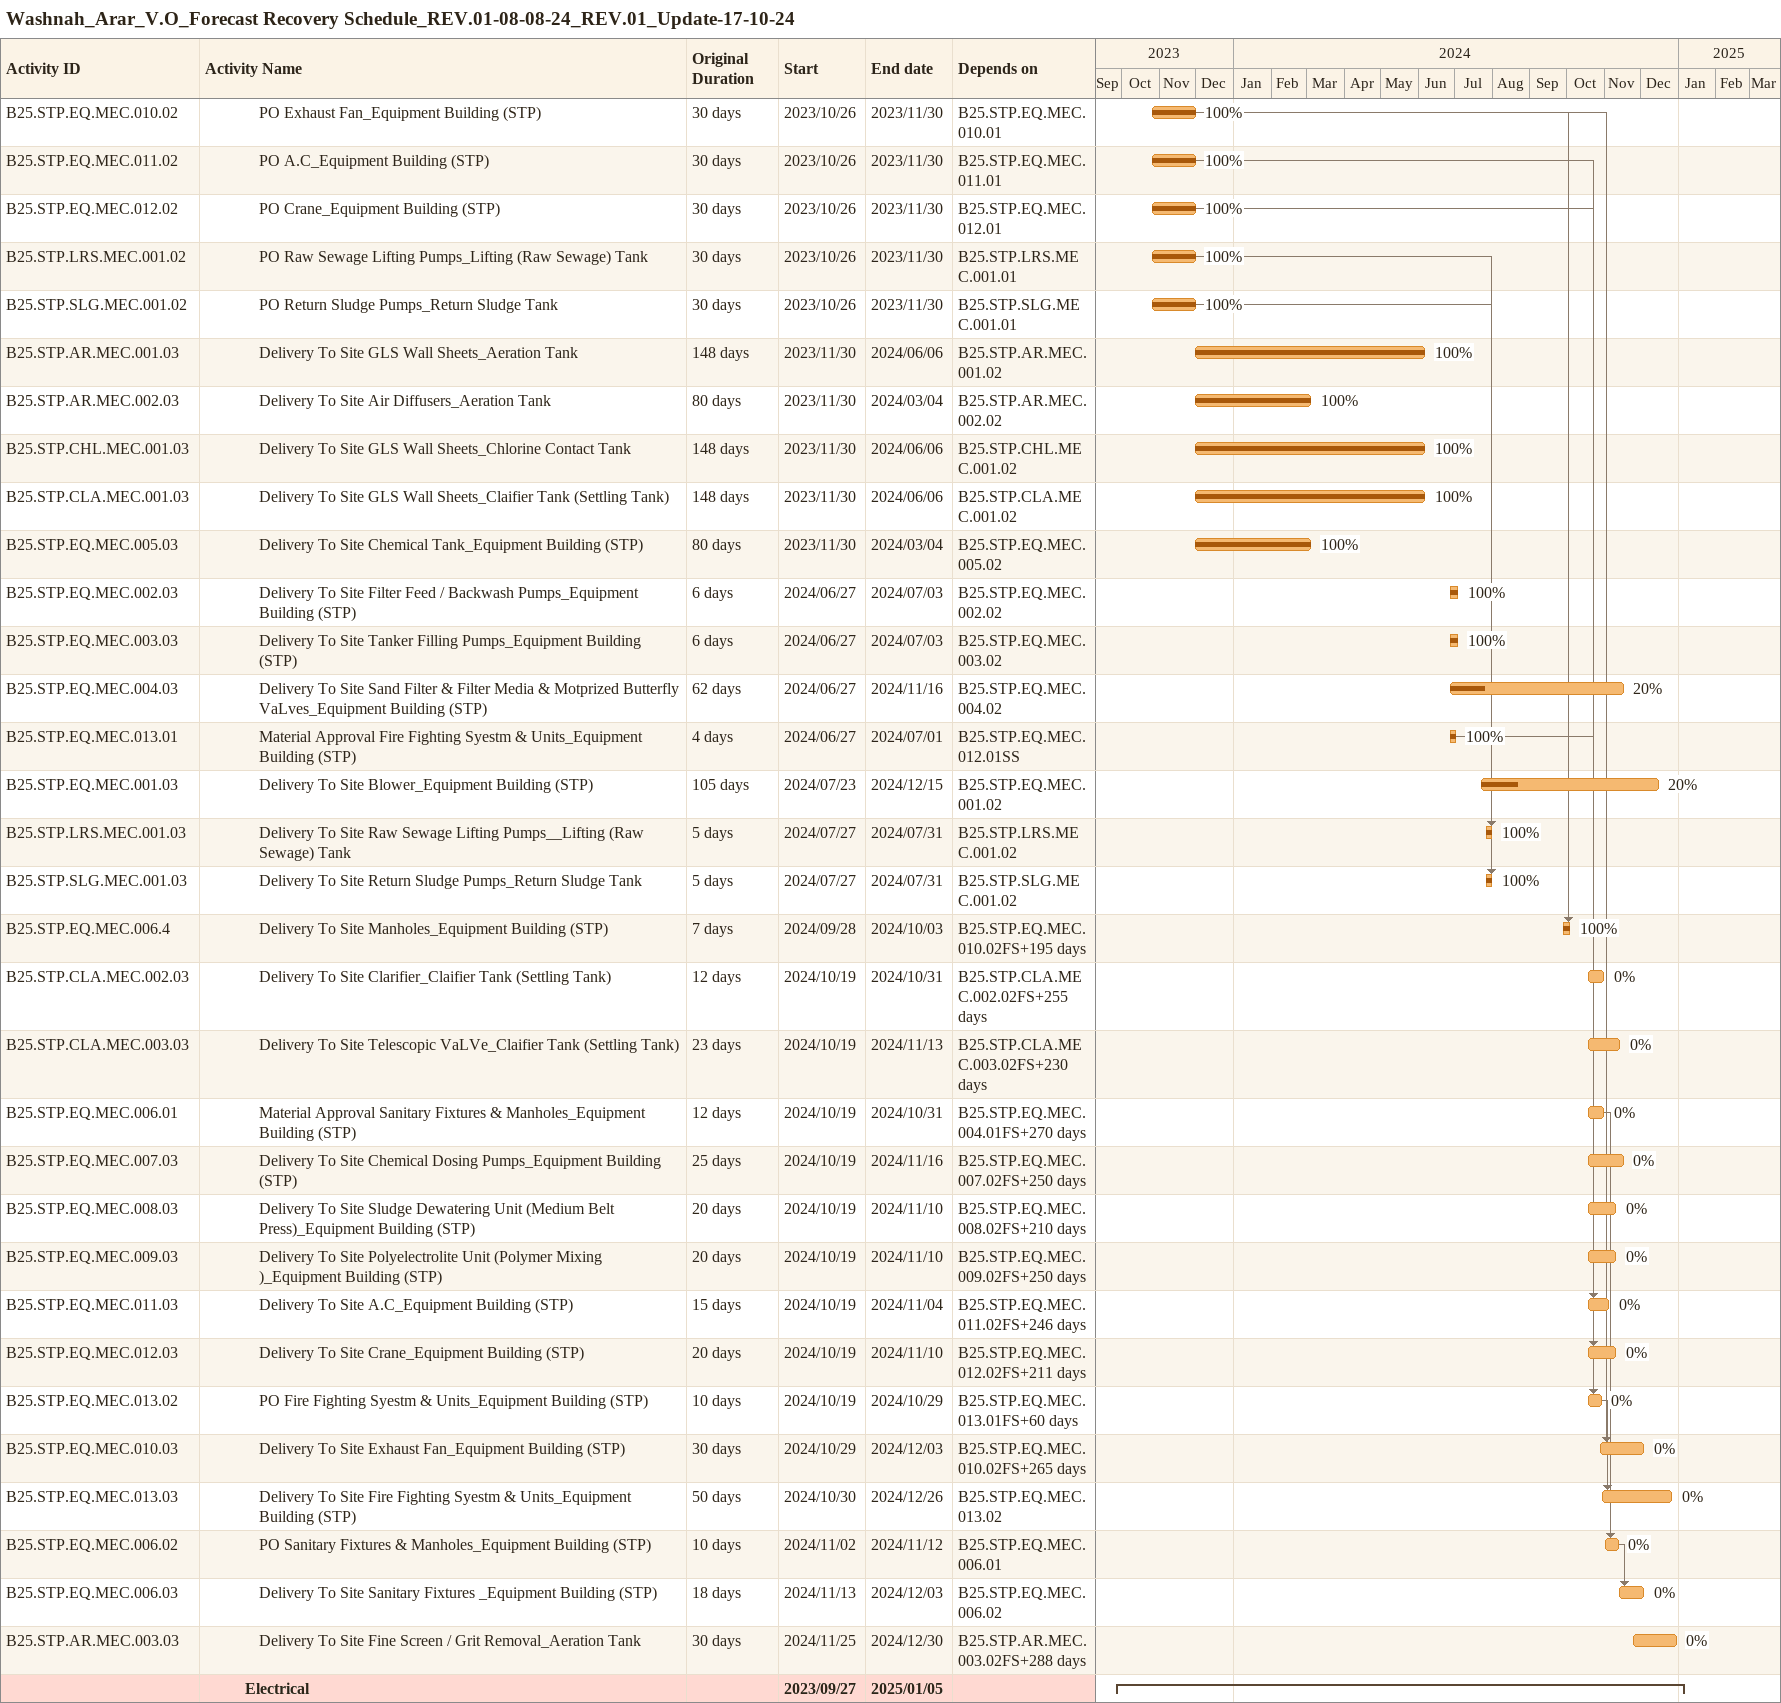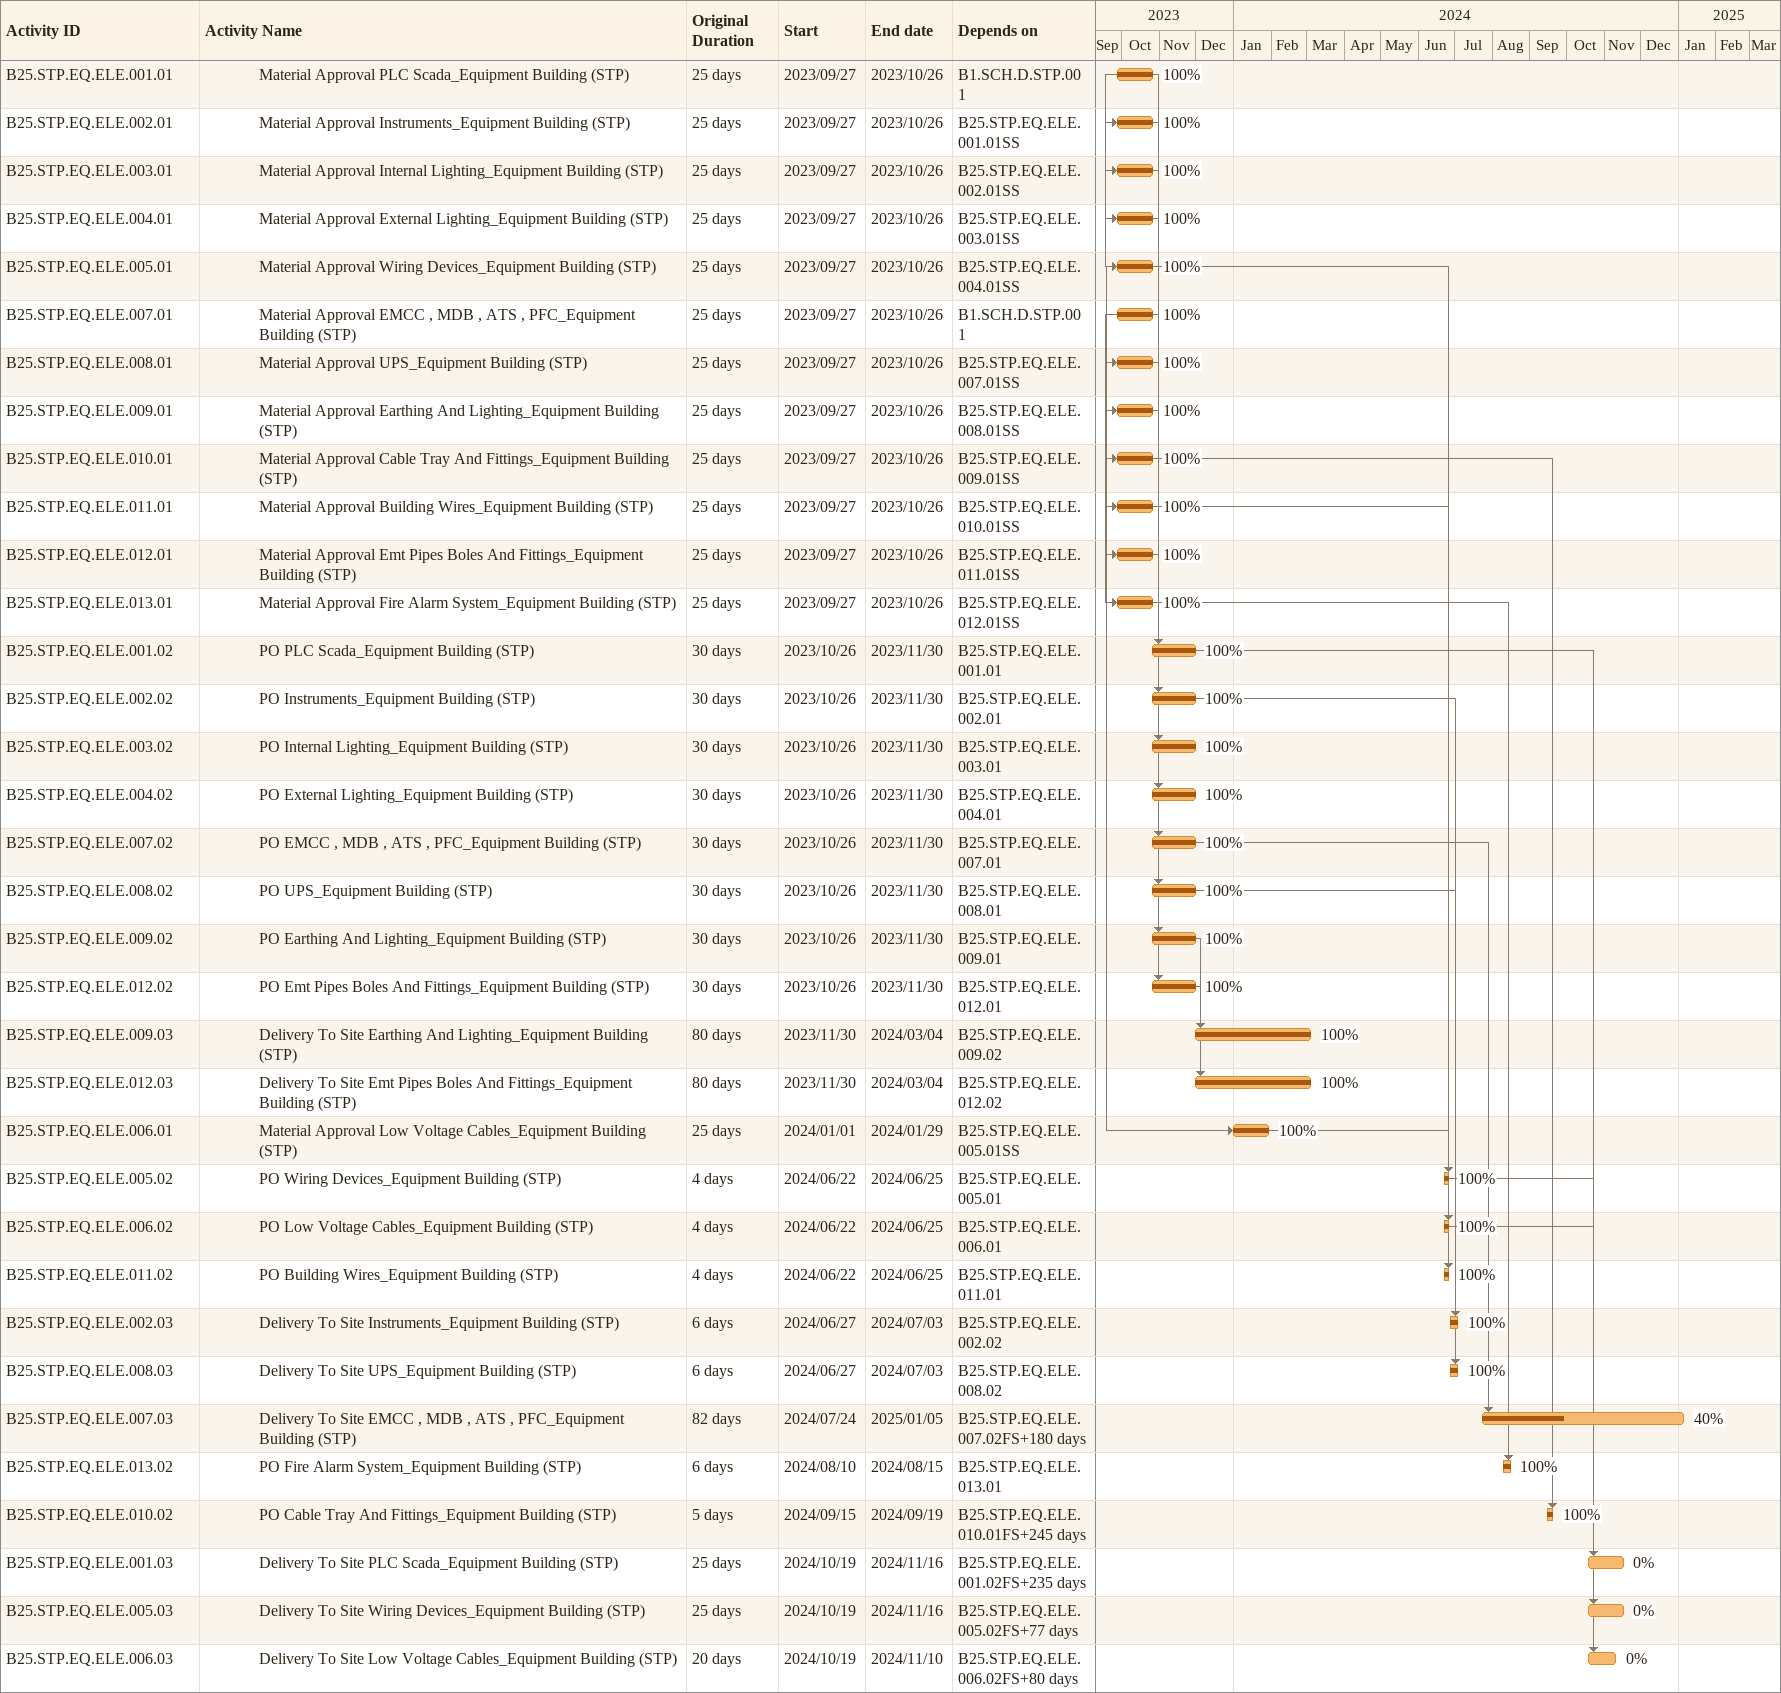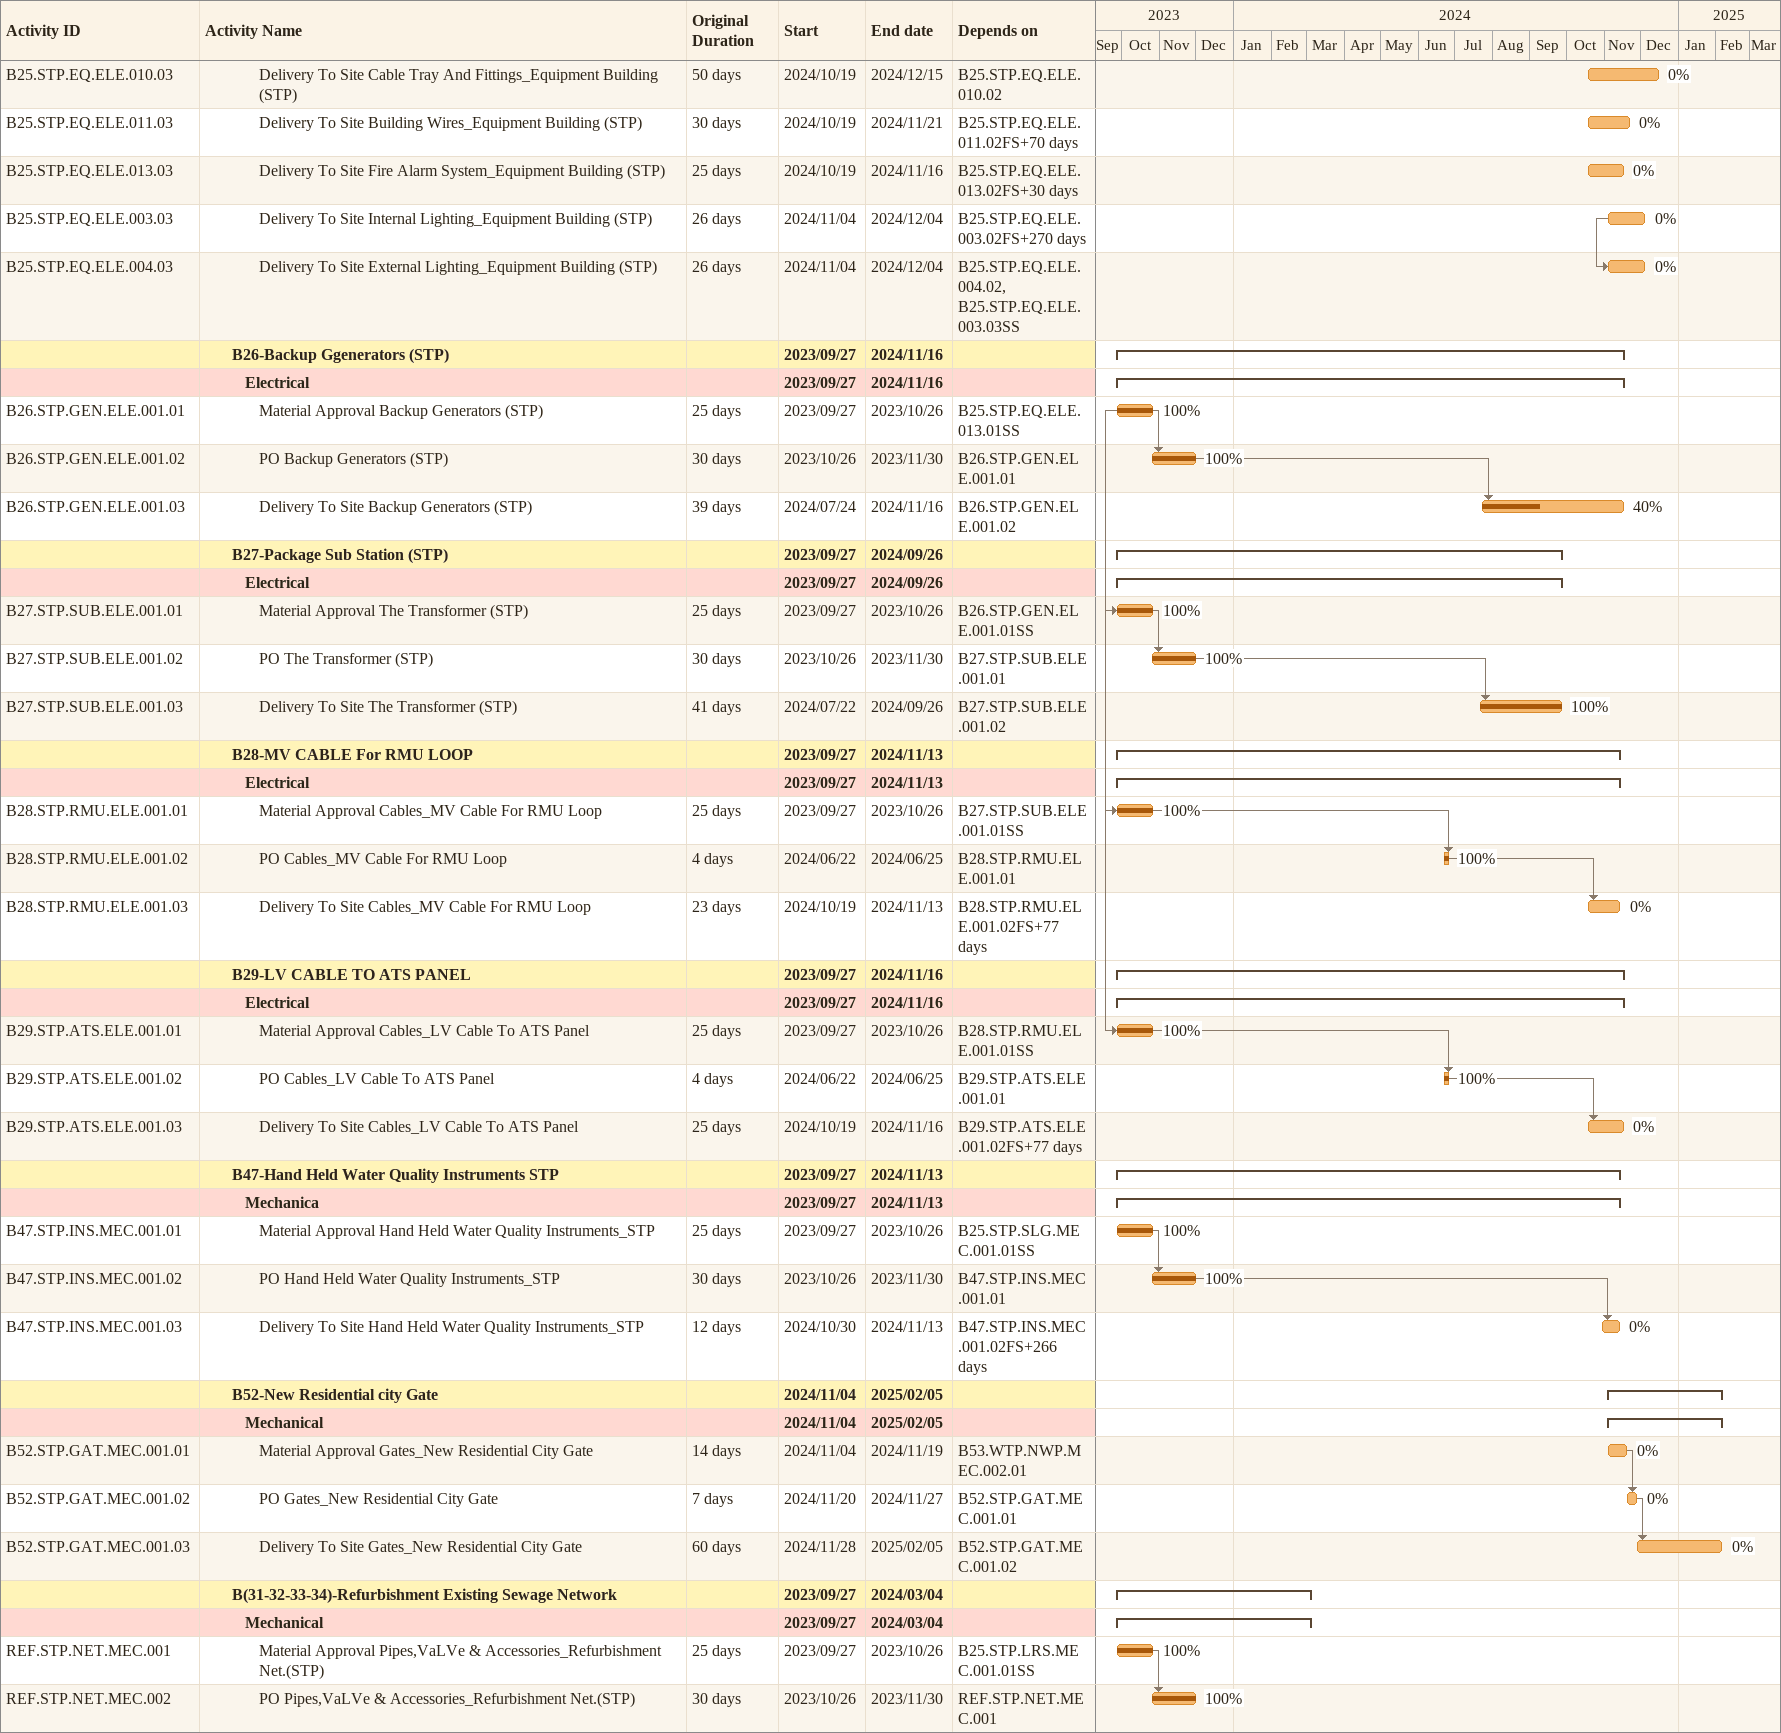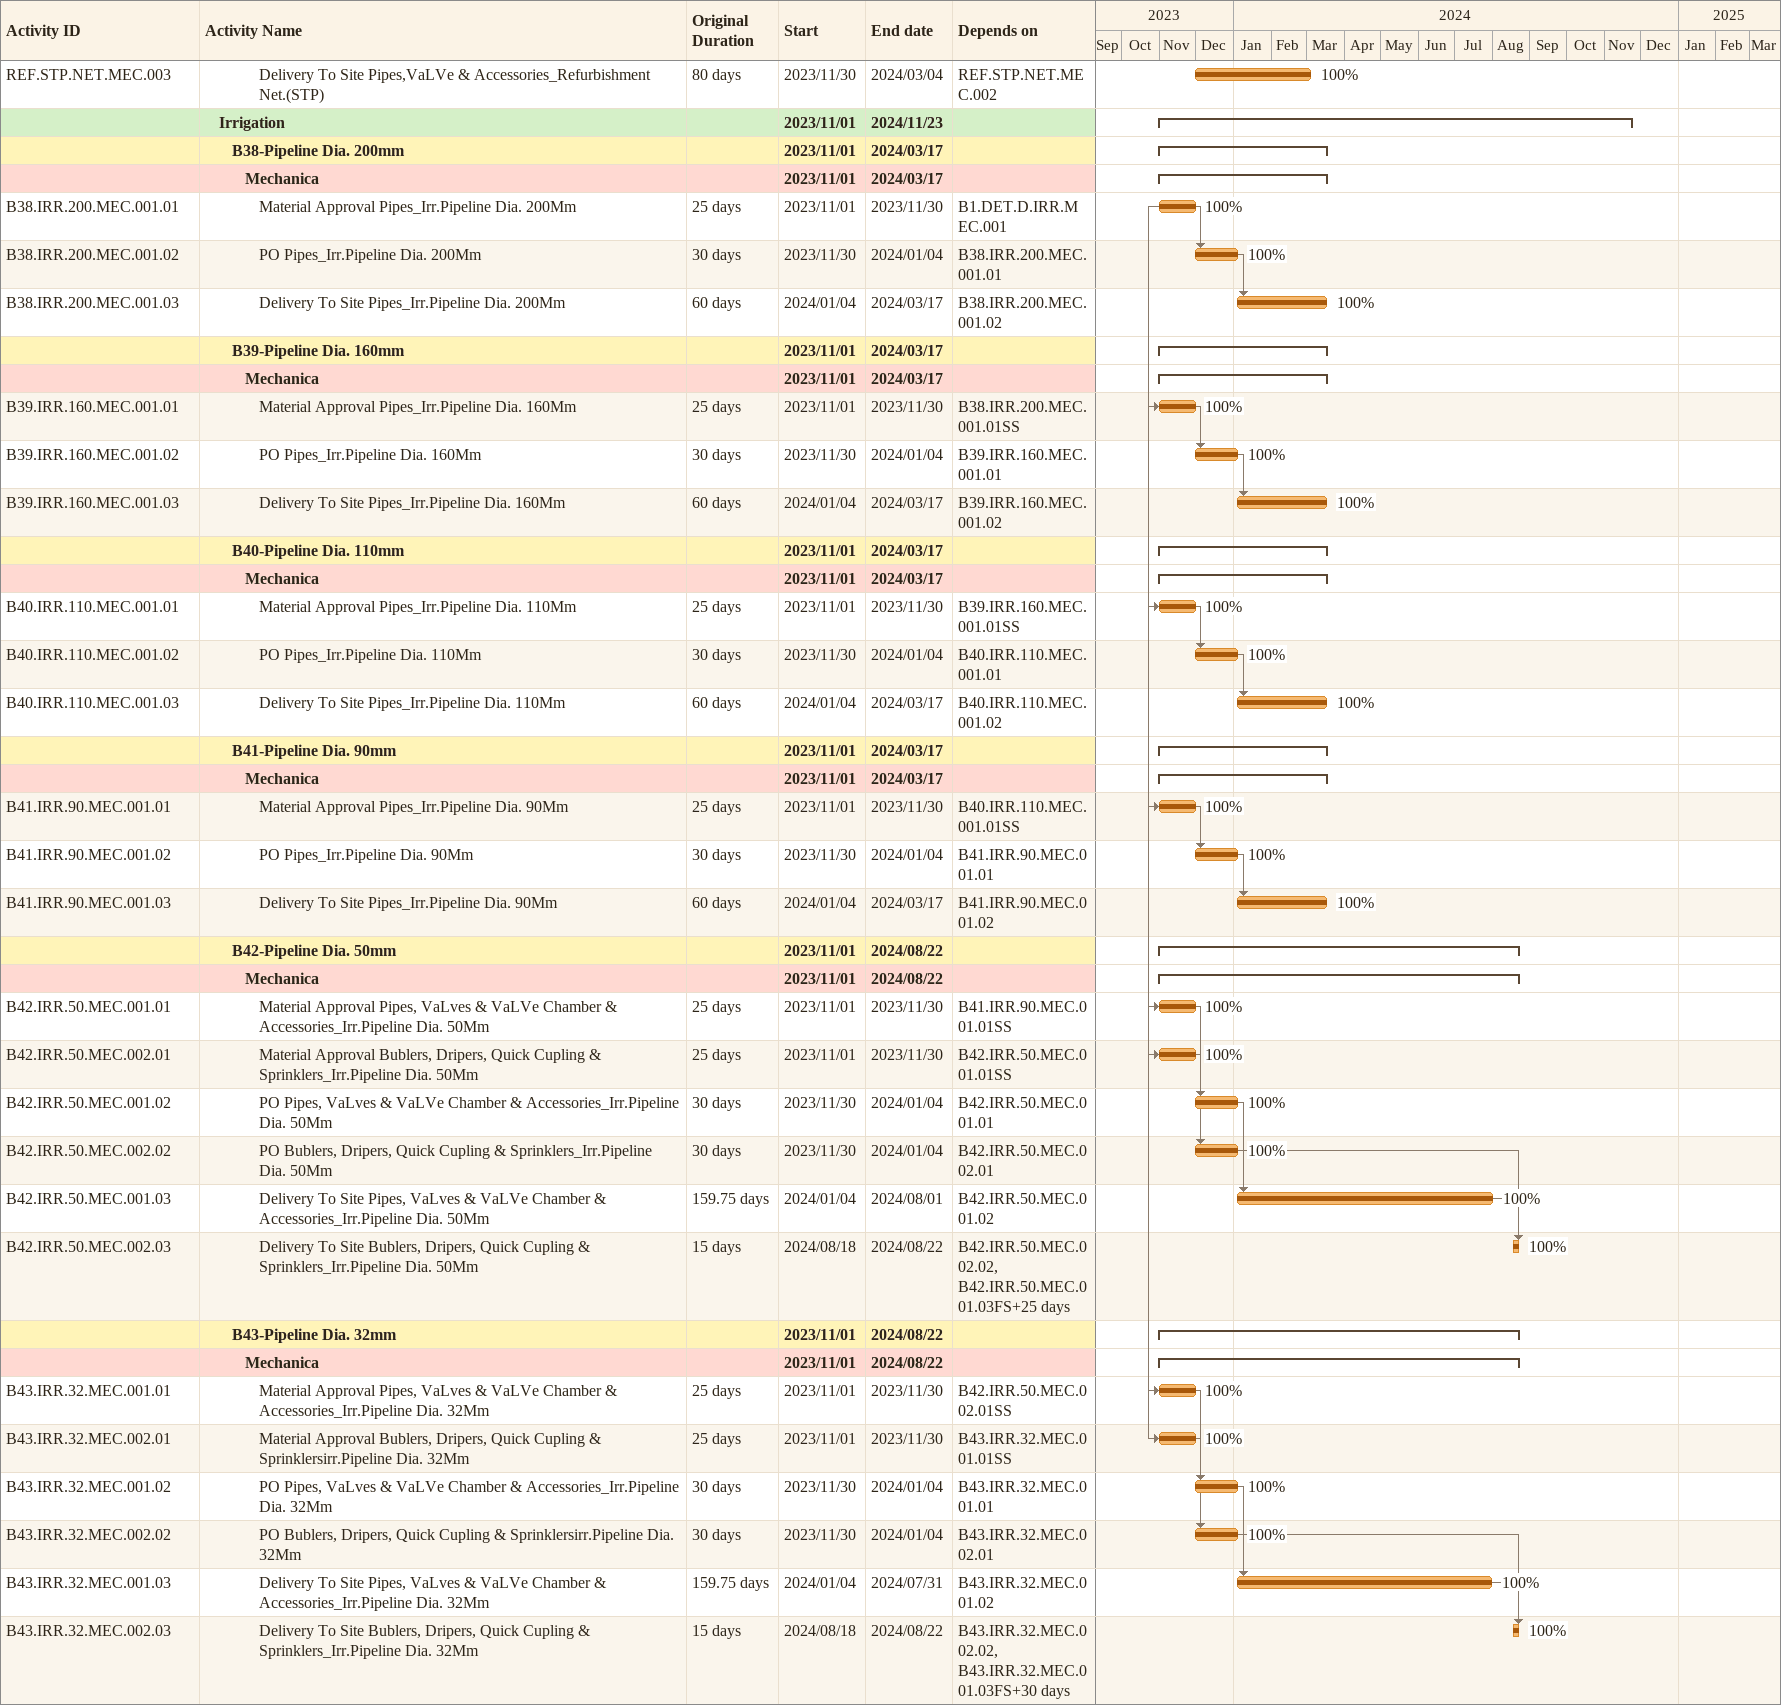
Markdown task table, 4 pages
Washnah_Arar_V.O_Forecast Recovery Schedule_REV.01-08-08-24_REV.01_Update-17-10-24

| ID | Level | Task | Original duration | Start | Finish | Predecessors | % complete |
|---|---|---|---|---|---|---|---|
| B25.STP.EQ.MEC.010.02 | 5 | PO Exhaust Fan_Equipment Building (STP) | 30d | 2023-10-26 | 2023-11-30 | B25.STP.EQ.MEC.010.01 | 100 |
| B25.STP.EQ.MEC.011.02 | 5 | PO A.C_Equipment Building (STP) | 30d | 2023-10-26 | 2023-11-30 | B25.STP.EQ.MEC.011.01 | 100 |
| B25.STP.EQ.MEC.012.02 | 5 | PO Crane_Equipment Building (STP) | 30d | 2023-10-26 | 2023-11-30 | B25.STP.EQ.MEC.012.01 | 100 |
| B25.STP.LRS.MEC.001.02 | 5 | PO Raw Sewage Lifting Pumps_Lifting (Raw Sewage) Tank | 30d | 2023-10-26 | 2023-11-30 | B25.STP.LRS.MEC.001.01 | 100 |
| B25.STP.SLG.MEC.001.02 | 5 | PO Return Sludge Pumps_Return Sludge Tank | 30d | 2023-10-26 | 2023-11-30 | B25.STP.SLG.MEC.001.01 | 100 |
| B25.STP.AR.MEC.001.03 | 5 | Delivery To Site GLS Wall Sheets_Aeration Tank | 148d | 2023-11-30 | 2024-06-06 | B25.STP.AR.MEC.001.02 | 100 |
| B25.STP.AR.MEC.002.03 | 5 | Delivery To Site Air Diffusers_Aeration Tank | 80d | 2023-11-30 | 2024-03-04 | B25.STP.AR.MEC.002.02 | 100 |
| B25.STP.CHL.MEC.001.03 | 5 | Delivery To Site GLS Wall Sheets_Chlorine Contact Tank | 148d | 2023-11-30 | 2024-06-06 | B25.STP.CHL.MEC.001.02 | 100 |
| B25.STP.CLA.MEC.001.03 | 5 | Delivery To Site GLS Wall Sheets_Claifier Tank (Settling Tank) | 148d | 2023-11-30 | 2024-06-06 | B25.STP.CLA.MEC.001.02 | 100 |
| B25.STP.EQ.MEC.005.03 | 5 | Delivery To Site Chemical Tank_Equipment Building (STP) | 80d | 2023-11-30 | 2024-03-04 | B25.STP.EQ.MEC.005.02 | 100 |
| B25.STP.EQ.MEC.002.03 | 5 | Delivery To Site Filter Feed / Backwash Pumps_Equipment Building (STP) | 6d | 2024-06-27 | 2024-07-03 | B25.STP.EQ.MEC.002.02 | 100 |
| B25.STP.EQ.MEC.003.03 | 5 | Delivery To Site Tanker Filling Pumps_Equipment Building (STP) | 6d | 2024-06-27 | 2024-07-03 | B25.STP.EQ.MEC.003.02 | 100 |
| B25.STP.EQ.MEC.004.03 | 5 | Delivery To Site Sand Filter & Filter Media & Motprized Butterfly VaLves_Equipment Building (STP) | 62d | 2024-06-27 | 2024-11-16 | B25.STP.EQ.MEC.004.02 | 20 |
| B25.STP.EQ.MEC.013.01 | 5 | Material Approval Fire Fighting Syestm & Units_Equipment Building (STP) | 4d | 2024-06-27 | 2024-07-01 | B25.STP.EQ.MEC.012.01SS | 100 |
| B25.STP.EQ.MEC.001.03 | 5 | Delivery To Site Blower_Equipment Building (STP) | 105d | 2024-07-23 | 2024-12-15 | B25.STP.EQ.MEC.001.02 | 20 |
| B25.STP.LRS.MEC.001.03 | 5 | Delivery To Site Raw Sewage Lifting Pumps__Lifting (Raw Sewage) Tank | 5d | 2024-07-27 | 2024-07-31 | B25.STP.LRS.MEC.001.02 | 100 |
| B25.STP.SLG.MEC.001.03 | 5 | Delivery To Site Return Sludge Pumps_Return Sludge Tank | 5d | 2024-07-27 | 2024-07-31 | B25.STP.SLG.MEC.001.02 | 100 |
| B25.STP.EQ.MEC.006.4 | 5 | Delivery To Site Manholes_Equipment Building (STP) | 7d | 2024-09-28 | 2024-10-03 | B25.STP.EQ.MEC.010.02FS+195d | 100 |
| B25.STP.CLA.MEC.002.03 | 5 | Delivery To Site Clarifier_Claifier Tank (Settling Tank) | 12d | 2024-10-19 | 2024-10-31 | B25.STP.CLA.MEC.002.02FS+255d | 0 |
| B25.STP.CLA.MEC.003.03 | 5 | Delivery To Site Telescopic VaLVe_Claifier Tank (Settling Tank) | 23d | 2024-10-19 | 2024-11-13 | B25.STP.CLA.MEC.003.02FS+230d | 0 |
| B25.STP.EQ.MEC.006.01 | 5 | Material Approval Sanitary Fixtures & Manholes_Equipment Building (STP) | 12d | 2024-10-19 | 2024-10-31 | B25.STP.EQ.MEC.004.01FS+270d | 0 |
| B25.STP.EQ.MEC.007.03 | 5 | Delivery To Site Chemical Dosing Pumps_Equipment Building (STP) | 25d | 2024-10-19 | 2024-11-16 | B25.STP.EQ.MEC.007.02FS+250d | 0 |
| B25.STP.EQ.MEC.008.03 | 5 | Delivery To Site Sludge Dewatering Unit (Medium Belt Press)_Equipment Building (STP) | 20d | 2024-10-19 | 2024-11-10 | B25.STP.EQ.MEC.008.02FS+210d | 0 |
| B25.STP.EQ.MEC.009.03 | 5 | Delivery To Site Polyelectrolite Unit (Polymer Mixing )_Equipment Building (STP) | 20d | 2024-10-19 | 2024-11-10 | B25.STP.EQ.MEC.009.02FS+250d | 0 |
| B25.STP.EQ.MEC.011.03 | 5 | Delivery To Site A.C_Equipment Building (STP) | 15d | 2024-10-19 | 2024-11-04 | B25.STP.EQ.MEC.011.02FS+246d | 0 |
| B25.STP.EQ.MEC.012.03 | 5 | Delivery To Site Crane_Equipment Building (STP) | 20d | 2024-10-19 | 2024-11-10 | B25.STP.EQ.MEC.012.02FS+211d | 0 |
| B25.STP.EQ.MEC.013.02 | 5 | PO Fire Fighting Syestm & Units_Equipment Building (STP) | 10d | 2024-10-19 | 2024-10-29 | B25.STP.EQ.MEC.013.01FS+60d | 0 |
| B25.STP.EQ.MEC.010.03 | 5 | Delivery To Site Exhaust Fan_Equipment Building (STP) | 30d | 2024-10-29 | 2024-12-03 | B25.STP.EQ.MEC.010.02FS+265d | 0 |
| B25.STP.EQ.MEC.013.03 | 5 | Delivery To Site Fire Fighting Syestm & Units_Equipment Building (STP) | 50d | 2024-10-30 | 2024-12-26 | B25.STP.EQ.MEC.013.02 | 0 |
| B25.STP.EQ.MEC.006.02 | 5 | PO Sanitary Fixtures & Manholes_Equipment Building (STP) | 10d | 2024-11-02 | 2024-11-12 | B25.STP.EQ.MEC.006.01 | 0 |
| B25.STP.EQ.MEC.006.03 | 5 | Delivery To Site Sanitary Fixtures _Equipment Building (STP) | 18d | 2024-11-13 | 2024-12-03 | B25.STP.EQ.MEC.006.02 | 0 |
| B25.STP.AR.MEC.003.03 | 5 | Delivery To Site Fine Screen / Grit Removal_Aeration Tank | 30d | 2024-11-25 | 2024-12-30 | B25.STP.AR.MEC.003.02FS+288d | 0 |
|  | 4 | **Electrical** |  | 2023-09-27 | 2025-01-05 |  |  |
| B25.STP.EQ.ELE.001.01 | 5 | Material Approval PLC Scada_Equipment Building (STP) | 25d | 2023-09-27 | 2023-10-26 | B1.SCH.D.STP.001 | 100 |
| B25.STP.EQ.ELE.002.01 | 5 | Material Approval Instruments_Equipment Building (STP) | 25d | 2023-09-27 | 2023-10-26 | B25.STP.EQ.ELE.001.01SS | 100 |
| B25.STP.EQ.ELE.003.01 | 5 | Material Approval Internal Lighting_Equipment Building (STP) | 25d | 2023-09-27 | 2023-10-26 | B25.STP.EQ.ELE.002.01SS | 100 |
| B25.STP.EQ.ELE.004.01 | 5 | Material Approval External Lighting_Equipment Building (STP) | 25d | 2023-09-27 | 2023-10-26 | B25.STP.EQ.ELE.003.01SS | 100 |
| B25.STP.EQ.ELE.005.01 | 5 | Material Approval Wiring Devices_Equipment Building (STP) | 25d | 2023-09-27 | 2023-10-26 | B25.STP.EQ.ELE.004.01SS | 100 |
| B25.STP.EQ.ELE.007.01 | 5 | Material Approval EMCC , MDB , ATS , PFC_Equipment Building (STP) | 25d | 2023-09-27 | 2023-10-26 | B1.SCH.D.STP.001 | 100 |
| B25.STP.EQ.ELE.008.01 | 5 | Material Approval UPS_Equipment Building (STP) | 25d | 2023-09-27 | 2023-10-26 | B25.STP.EQ.ELE.007.01SS | 100 |
| B25.STP.EQ.ELE.009.01 | 5 | Material Approval Earthing And Lighting_Equipment Building (STP) | 25d | 2023-09-27 | 2023-10-26 | B25.STP.EQ.ELE.008.01SS | 100 |
| B25.STP.EQ.ELE.010.01 | 5 | Material Approval Cable Tray And Fittings_Equipment Building (STP) | 25d | 2023-09-27 | 2023-10-26 | B25.STP.EQ.ELE.009.01SS | 100 |
| B25.STP.EQ.ELE.011.01 | 5 | Material Approval Building Wires_Equipment Building (STP) | 25d | 2023-09-27 | 2023-10-26 | B25.STP.EQ.ELE.010.01SS | 100 |
| B25.STP.EQ.ELE.012.01 | 5 | Material Approval Emt Pipes Boles And Fittings_Equipment Building (STP) | 25d | 2023-09-27 | 2023-10-26 | B25.STP.EQ.ELE.011.01SS | 100 |
| B25.STP.EQ.ELE.013.01 | 5 | Material Approval Fire Alarm System_Equipment Building (STP) | 25d | 2023-09-27 | 2023-10-26 | B25.STP.EQ.ELE.012.01SS | 100 |
| B25.STP.EQ.ELE.001.02 | 5 | PO PLC Scada_Equipment Building (STP) | 30d | 2023-10-26 | 2023-11-30 | B25.STP.EQ.ELE.001.01 | 100 |
| B25.STP.EQ.ELE.002.02 | 5 | PO Instruments_Equipment Building (STP) | 30d | 2023-10-26 | 2023-11-30 | B25.STP.EQ.ELE.002.01 | 100 |
| B25.STP.EQ.ELE.003.02 | 5 | PO Internal Lighting_Equipment Building (STP) | 30d | 2023-10-26 | 2023-11-30 | B25.STP.EQ.ELE.003.01 | 100 |
| B25.STP.EQ.ELE.004.02 | 5 | PO External Lighting_Equipment Building (STP) | 30d | 2023-10-26 | 2023-11-30 | B25.STP.EQ.ELE.004.01 | 100 |
| B25.STP.EQ.ELE.007.02 | 5 | PO EMCC , MDB , ATS , PFC_Equipment Building (STP) | 30d | 2023-10-26 | 2023-11-30 | B25.STP.EQ.ELE.007.01 | 100 |
| B25.STP.EQ.ELE.008.02 | 5 | PO UPS_Equipment Building (STP) | 30d | 2023-10-26 | 2023-11-30 | B25.STP.EQ.ELE.008.01 | 100 |
| B25.STP.EQ.ELE.009.02 | 5 | PO Earthing And Lighting_Equipment Building (STP) | 30d | 2023-10-26 | 2023-11-30 | B25.STP.EQ.ELE.009.01 | 100 |
| B25.STP.EQ.ELE.012.02 | 5 | PO Emt Pipes Boles And Fittings_Equipment Building (STP) | 30d | 2023-10-26 | 2023-11-30 | B25.STP.EQ.ELE.012.01 | 100 |
| B25.STP.EQ.ELE.009.03 | 5 | Delivery To Site Earthing And Lighting_Equipment Building (STP) | 80d | 2023-11-30 | 2024-03-04 | B25.STP.EQ.ELE.009.02 | 100 |
| B25.STP.EQ.ELE.012.03 | 5 | Delivery To Site Emt Pipes Boles And Fittings_Equipment Building (STP) | 80d | 2023-11-30 | 2024-03-04 | B25.STP.EQ.ELE.012.02 | 100 |
| B25.STP.EQ.ELE.006.01 | 5 | Material Approval Low Voltage Cables_Equipment Building (STP) | 25d | 2024-01-01 | 2024-01-29 | B25.STP.EQ.ELE.005.01SS | 100 |
| B25.STP.EQ.ELE.005.02 | 5 | PO Wiring Devices_Equipment Building (STP) | 4d | 2024-06-22 | 2024-06-25 | B25.STP.EQ.ELE.005.01 | 100 |
| B25.STP.EQ.ELE.006.02 | 5 | PO Low Voltage Cables_Equipment Building (STP) | 4d | 2024-06-22 | 2024-06-25 | B25.STP.EQ.ELE.006.01 | 100 |
| B25.STP.EQ.ELE.011.02 | 5 | PO Building Wires_Equipment Building (STP) | 4d | 2024-06-22 | 2024-06-25 | B25.STP.EQ.ELE.011.01 | 100 |
| B25.STP.EQ.ELE.002.03 | 5 | Delivery To Site Instruments_Equipment Building (STP) | 6d | 2024-06-27 | 2024-07-03 | B25.STP.EQ.ELE.002.02 | 100 |
| B25.STP.EQ.ELE.008.03 | 5 | Delivery To Site UPS_Equipment Building (STP) | 6d | 2024-06-27 | 2024-07-03 | B25.STP.EQ.ELE.008.02 | 100 |
| B25.STP.EQ.ELE.007.03 | 5 | Delivery To Site EMCC , MDB , ATS , PFC_Equipment Building (STP) | 82d | 2024-07-24 | 2025-01-05 | B25.STP.EQ.ELE.007.02FS+180d | 40 |
| B25.STP.EQ.ELE.013.02 | 5 | PO Fire Alarm System_Equipment Building (STP) | 6d | 2024-08-10 | 2024-08-15 | B25.STP.EQ.ELE.013.01 | 100 |
| B25.STP.EQ.ELE.010.02 | 5 | PO Cable Tray And Fittings_Equipment Building (STP) | 5d | 2024-09-15 | 2024-09-19 | B25.STP.EQ.ELE.010.01FS+245d | 100 |
| B25.STP.EQ.ELE.001.03 | 5 | Delivery To Site PLC Scada_Equipment Building (STP) | 25d | 2024-10-19 | 2024-11-16 | B25.STP.EQ.ELE.001.02FS+235d | 0 |
| B25.STP.EQ.ELE.005.03 | 5 | Delivery To Site Wiring Devices_Equipment Building (STP) | 25d | 2024-10-19 | 2024-11-16 | B25.STP.EQ.ELE.005.02FS+77d | 0 |
| B25.STP.EQ.ELE.006.03 | 5 | Delivery To Site Low Voltage Cables_Equipment Building (STP) | 20d | 2024-10-19 | 2024-11-10 | B25.STP.EQ.ELE.006.02FS+80d | 0 |
| B25.STP.EQ.ELE.010.03 | 5 | Delivery To Site Cable Tray And Fittings_Equipment Building (STP) | 50d | 2024-10-19 | 2024-12-15 | B25.STP.EQ.ELE.010.02 | 0 |
| B25.STP.EQ.ELE.011.03 | 5 | Delivery To Site Building Wires_Equipment Building (STP) | 30d | 2024-10-19 | 2024-11-21 | B25.STP.EQ.ELE.011.02FS+70d | 0 |
| B25.STP.EQ.ELE.013.03 | 5 | Delivery To Site Fire Alarm System_Equipment Building (STP) | 25d | 2024-10-19 | 2024-11-16 | B25.STP.EQ.ELE.013.02FS+30d | 0 |
| B25.STP.EQ.ELE.003.03 | 5 | Delivery To Site Internal Lighting_Equipment Building (STP) | 26d | 2024-11-04 | 2024-12-04 | B25.STP.EQ.ELE.003.02FS+270d | 0 |
| B25.STP.EQ.ELE.004.03 | 5 | Delivery To Site External Lighting_Equipment Building (STP) | 26d | 2024-11-04 | 2024-12-04 | B25.STP.EQ.ELE.004.02, B25.STP.EQ.ELE.003.03SS | 0 |
|  | 3 | **B26-Backup Ggenerators (STP)** |  | 2023-09-27 | 2024-11-16 |  |  |
|  | 4 | **Electrical** |  | 2023-09-27 | 2024-11-16 |  |  |
| B26.STP.GEN.ELE.001.01 | 5 | Material Approval Backup Generators (STP) | 25d | 2023-09-27 | 2023-10-26 | B25.STP.EQ.ELE.013.01SS | 100 |
| B26.STP.GEN.ELE.001.02 | 5 | PO Backup Generators (STP) | 30d | 2023-10-26 | 2023-11-30 | B26.STP.GEN.ELE.001.01 | 100 |
| B26.STP.GEN.ELE.001.03 | 5 | Delivery To Site Backup Generators (STP) | 39d | 2024-07-24 | 2024-11-16 | B26.STP.GEN.ELE.001.02 | 40 |
|  | 3 | **B27-Package Sub Station (STP)** |  | 2023-09-27 | 2024-09-26 |  |  |
|  | 4 | **Electrical** |  | 2023-09-27 | 2024-09-26 |  |  |
| B27.STP.SUB.ELE.001.01 | 5 | Material Approval The Transformer (STP) | 25d | 2023-09-27 | 2023-10-26 | B26.STP.GEN.ELE.001.01SS | 100 |
| B27.STP.SUB.ELE.001.02 | 5 | PO The Transformer (STP) | 30d | 2023-10-26 | 2023-11-30 | B27.STP.SUB.ELE.001.01 | 100 |
| B27.STP.SUB.ELE.001.03 | 5 | Delivery To Site The Transformer (STP) | 41d | 2024-07-22 | 2024-09-26 | B27.STP.SUB.ELE.001.02 | 100 |
|  | 3 | **B28-MV CABLE For RMU LOOP** |  | 2023-09-27 | 2024-11-13 |  |  |
|  | 4 | **Electrical** |  | 2023-09-27 | 2024-11-13 |  |  |
| B28.STP.RMU.ELE.001.01 | 5 | Material Approval Cables_MV Cable For RMU Loop | 25d | 2023-09-27 | 2023-10-26 | B27.STP.SUB.ELE.001.01SS | 100 |
| B28.STP.RMU.ELE.001.02 | 5 | PO Cables_MV Cable For RMU Loop | 4d | 2024-06-22 | 2024-06-25 | B28.STP.RMU.ELE.001.01 | 100 |
| B28.STP.RMU.ELE.001.03 | 5 | Delivery To Site Cables_MV Cable For RMU Loop | 23d | 2024-10-19 | 2024-11-13 | B28.STP.RMU.ELE.001.02FS+77d | 0 |
|  | 3 | **B29-LV CABLE TO ATS PANEL** |  | 2023-09-27 | 2024-11-16 |  |  |
|  | 4 | **Electrical** |  | 2023-09-27 | 2024-11-16 |  |  |
| B29.STP.ATS.ELE.001.01 | 5 | Material Approval Cables_LV Cable To ATS Panel | 25d | 2023-09-27 | 2023-10-26 | B28.STP.RMU.ELE.001.01SS | 100 |
| B29.STP.ATS.ELE.001.02 | 5 | PO Cables_LV Cable To ATS Panel | 4d | 2024-06-22 | 2024-06-25 | B29.STP.ATS.ELE.001.01 | 100 |
| B29.STP.ATS.ELE.001.03 | 5 | Delivery To Site Cables_LV Cable To ATS Panel | 25d | 2024-10-19 | 2024-11-16 | B29.STP.ATS.ELE.001.02FS+77d | 0 |
|  | 3 | **B47-Hand Held Water Quality Instruments STP** |  | 2023-09-27 | 2024-11-13 |  |  |
|  | 4 | **Mechanica** |  | 2023-09-27 | 2024-11-13 |  |  |
| B47.STP.INS.MEC.001.01 | 5 | Material Approval Hand Held Water Quality Instruments_STP | 25d | 2023-09-27 | 2023-10-26 | B25.STP.SLG.MEC.001.01SS | 100 |
| B47.STP.INS.MEC.001.02 | 5 | PO Hand Held Water Quality Instruments_STP | 30d | 2023-10-26 | 2023-11-30 | B47.STP.INS.MEC.001.01 | 100 |
| B47.STP.INS.MEC.001.03 | 5 | Delivery To Site Hand Held Water Quality Instruments_STP | 12d | 2024-10-30 | 2024-11-13 | B47.STP.INS.MEC.001.02FS+266d | 0 |
|  | 3 | **B52-New Residential city Gate** |  | 2024-11-04 | 2025-02-05 |  |  |
|  | 4 | **Mechanical** |  | 2024-11-04 | 2025-02-05 |  |  |
| B52.STP.GAT.MEC.001.01 | 5 | Material Approval Gates_New Residential City Gate | 14d | 2024-11-04 | 2024-11-19 | B53.WTP.NWP.MEC.002.01 | 0 |
| B52.STP.GAT.MEC.001.02 | 5 | PO Gates_New Residential City Gate | 7d | 2024-11-20 | 2024-11-27 | B52.STP.GAT.MEC.001.01 | 0 |
| B52.STP.GAT.MEC.001.03 | 5 | Delivery To Site Gates_New Residential City Gate | 60d | 2024-11-28 | 2025-02-05 | B52.STP.GAT.MEC.001.02 | 0 |
|  | 3 | **B(31-32-33-34)-Refurbishment Existing Sewage Network** |  | 2023-09-27 | 2024-03-04 |  |  |
|  | 4 | **Mechanical** |  | 2023-09-27 | 2024-03-04 |  |  |
| REF.STP.NET.MEC.001 | 5 | Material Approval Pipes,VaLVe & Accessories_Refurbishment Net.(STP) | 25d | 2023-09-27 | 2023-10-26 | B25.STP.LRS.MEC.001.01SS | 100 |
| REF.STP.NET.MEC.002 | 5 | PO Pipes,VaLVe & Accessories_Refurbishment Net.(STP) | 30d | 2023-10-26 | 2023-11-30 | REF.STP.NET.MEC.001 | 100 |
| REF.STP.NET.MEC.003 | 5 | Delivery To Site Pipes,VaLVe & Accessories_Refurbishment Net.(STP) | 80d | 2023-11-30 | 2024-03-04 | REF.STP.NET.MEC.002 | 100 |
|  | 2 | **Irrigation** |  | 2023-11-01 | 2024-11-23 |  |  |
|  | 3 | **B38-Pipeline Dia. 200mm** |  | 2023-11-01 | 2024-03-17 |  |  |
|  | 4 | **Mechanica** |  | 2023-11-01 | 2024-03-17 |  |  |
| B38.IRR.200.MEC.001.01 | 5 | Material Approval Pipes_Irr.Pipeline Dia. 200Mm | 25d | 2023-11-01 | 2023-11-30 | B1.DET.D.IRR.MEC.001 | 100 |
| B38.IRR.200.MEC.001.02 | 5 | PO Pipes_Irr.Pipeline Dia. 200Mm | 30d | 2023-11-30 | 2024-01-04 | B38.IRR.200.MEC.001.01 | 100 |
| B38.IRR.200.MEC.001.03 | 5 | Delivery To Site Pipes_Irr.Pipeline Dia. 200Mm | 60d | 2024-01-04 | 2024-03-17 | B38.IRR.200.MEC.001.02 | 100 |
|  | 3 | **B39-Pipeline Dia. 160mm** |  | 2023-11-01 | 2024-03-17 |  |  |
|  | 4 | **Mechanica** |  | 2023-11-01 | 2024-03-17 |  |  |
| B39.IRR.160.MEC.001.01 | 5 | Material Approval Pipes_Irr.Pipeline Dia. 160Mm | 25d | 2023-11-01 | 2023-11-30 | B38.IRR.200.MEC.001.01SS | 100 |
| B39.IRR.160.MEC.001.02 | 5 | PO Pipes_Irr.Pipeline Dia. 160Mm | 30d | 2023-11-30 | 2024-01-04 | B39.IRR.160.MEC.001.01 | 100 |
| B39.IRR.160.MEC.001.03 | 5 | Delivery To Site Pipes_Irr.Pipeline Dia. 160Mm | 60d | 2024-01-04 | 2024-03-17 | B39.IRR.160.MEC.001.02 | 100 |
|  | 3 | **B40-Pipeline Dia. 110mm** |  | 2023-11-01 | 2024-03-17 |  |  |
|  | 4 | **Mechanica** |  | 2023-11-01 | 2024-03-17 |  |  |
| B40.IRR.110.MEC.001.01 | 5 | Material Approval Pipes_Irr.Pipeline Dia. 110Mm | 25d | 2023-11-01 | 2023-11-30 | B39.IRR.160.MEC.001.01SS | 100 |
| B40.IRR.110.MEC.001.02 | 5 | PO Pipes_Irr.Pipeline Dia. 110Mm | 30d | 2023-11-30 | 2024-01-04 | B40.IRR.110.MEC.001.01 | 100 |
| B40.IRR.110.MEC.001.03 | 5 | Delivery To Site Pipes_Irr.Pipeline Dia. 110Mm | 60d | 2024-01-04 | 2024-03-17 | B40.IRR.110.MEC.001.02 | 100 |
|  | 3 | **B41-Pipeline Dia. 90mm** |  | 2023-11-01 | 2024-03-17 |  |  |
|  | 4 | **Mechanica** |  | 2023-11-01 | 2024-03-17 |  |  |
| B41.IRR.90.MEC.001.01 | 5 | Material Approval Pipes_Irr.Pipeline Dia. 90Mm | 25d | 2023-11-01 | 2023-11-30 | B40.IRR.110.MEC.001.01SS | 100 |
| B41.IRR.90.MEC.001.02 | 5 | PO Pipes_Irr.Pipeline Dia. 90Mm | 30d | 2023-11-30 | 2024-01-04 | B41.IRR.90.MEC.001.01 | 100 |
| B41.IRR.90.MEC.001.03 | 5 | Delivery To Site Pipes_Irr.Pipeline Dia. 90Mm | 60d | 2024-01-04 | 2024-03-17 | B41.IRR.90.MEC.001.02 | 100 |
|  | 3 | **B42-Pipeline Dia. 50mm** |  | 2023-11-01 | 2024-08-22 |  |  |
|  | 4 | **Mechanica** |  | 2023-11-01 | 2024-08-22 |  |  |
| B42.IRR.50.MEC.001.01 | 5 | Material Approval Pipes, VaLves & VaLVe Chamber & Accessories_Irr.Pipeline Dia. 50Mm | 25d | 2023-11-01 | 2023-11-30 | B41.IRR.90.MEC.001.01SS | 100 |
| B42.IRR.50.MEC.002.01 | 5 | Material Approval Bublers, Dripers, Quick Cupling & Sprinklers_Irr.Pipeline Dia. 50Mm | 25d | 2023-11-01 | 2023-11-30 | B42.IRR.50.MEC.001.01SS | 100 |
| B42.IRR.50.MEC.001.02 | 5 | PO Pipes, VaLves & VaLVe Chamber & Accessories_Irr.Pipeline Dia. 50Mm | 30d | 2023-11-30 | 2024-01-04 | B42.IRR.50.MEC.001.01 | 100 |
| B42.IRR.50.MEC.002.02 | 5 | PO Bublers, Dripers, Quick Cupling & Sprinklers_Irr.Pipeline Dia. 50Mm | 30d | 2023-11-30 | 2024-01-04 | B42.IRR.50.MEC.002.01 | 100 |
| B42.IRR.50.MEC.001.03 | 5 | Delivery To Site Pipes, VaLves & VaLVe Chamber & Accessories_Irr.Pipeline Dia. 50Mm | 159.75d | 2024-01-04 | 2024-08-01 | B42.IRR.50.MEC.001.02 | 100 |
| B42.IRR.50.MEC.002.03 | 5 | Delivery To Site Bublers, Dripers, Quick Cupling & Sprinklers_Irr.Pipeline Dia. 50Mm | 15d | 2024-08-18 | 2024-08-22 | B42.IRR.50.MEC.002.02, B42.IRR.50.MEC.001.03FS+25d | 100 |
|  | 3 | **B43-Pipeline Dia. 32mm** |  | 2023-11-01 | 2024-08-22 |  |  |
|  | 4 | **Mechanica** |  | 2023-11-01 | 2024-08-22 |  |  |
| B43.IRR.32.MEC.001.01 | 5 | Material Approval Pipes, VaLves & VaLVe Chamber & Accessories_Irr.Pipeline Dia. 32Mm | 25d | 2023-11-01 | 2023-11-30 | B42.IRR.50.MEC.002.01SS | 100 |
| B43.IRR.32.MEC.002.01 | 5 | Material Approval Bublers, Dripers, Quick Cupling & Sprinklersirr.Pipeline Dia. 32Mm | 25d | 2023-11-01 | 2023-11-30 | B43.IRR.32.MEC.001.01SS | 100 |
| B43.IRR.32.MEC.001.02 | 5 | PO Pipes, VaLves & VaLVe Chamber & Accessories_Irr.Pipeline Dia. 32Mm | 30d | 2023-11-30 | 2024-01-04 | B43.IRR.32.MEC.001.01 | 100 |
| B43.IRR.32.MEC.002.02 | 5 | PO Bublers, Dripers, Quick Cupling & Sprinklersirr.Pipeline Dia. 32Mm | 30d | 2023-11-30 | 2024-01-04 | B43.IRR.32.MEC.002.01 | 100 |
| B43.IRR.32.MEC.001.03 | 5 | Delivery To Site Pipes, VaLves & VaLVe Chamber & Accessories_Irr.Pipeline Dia. 32Mm | 159.75d | 2024-01-04 | 2024-07-31 | B43.IRR.32.MEC.001.02 | 100 |
| B43.IRR.32.MEC.002.03 | 5 | Delivery To Site Bublers, Dripers, Quick Cupling & Sprinklers_Irr.Pipeline Dia. 32Mm | 15d | 2024-08-18 | 2024-08-22 | B43.IRR.32.MEC.002.02, B43.IRR.32.MEC.001.03FS+30d | 100 |
